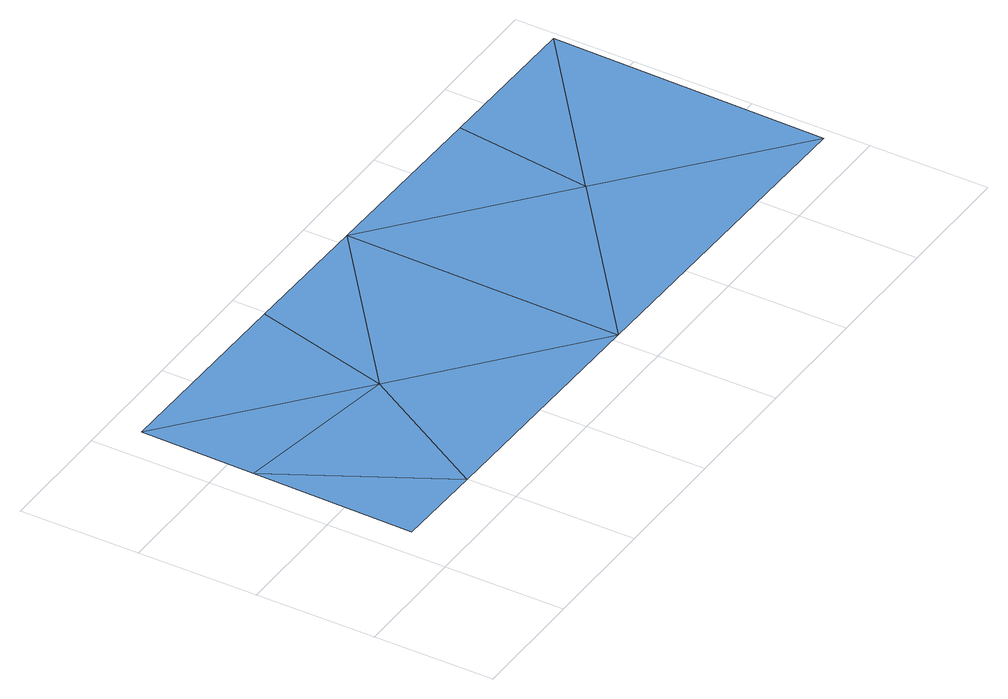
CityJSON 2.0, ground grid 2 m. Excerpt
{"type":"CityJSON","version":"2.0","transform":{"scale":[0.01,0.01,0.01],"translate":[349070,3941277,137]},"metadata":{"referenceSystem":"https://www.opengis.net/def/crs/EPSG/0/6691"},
"CityObjects":{
"waterbody1":{"type":"WaterBody","attributes":{"name":"9","class":"1140","function":"1","WaterBodyRiverFloodingRiskAttribute.description":"5","WaterBodyRiverFloodingRiskAttribute.rankOrg":"2","WaterBodyRiverFloodingRiskAttribute.adminType":"2","WaterBodyRiverFloodingRiskAttribute.scale":"L1"},"geometry":[{"type":"MultiSurface","lod":"1","boundaries":[[[0,1,2]],[[0,3,1]],[[4,3,0]],[[4,5,3]],[[6,5,4]],[[7,4,0]],[[5,6,8]],[[6,4,9]],[[7,9,4]],[[3,10,1]],[[11,1,10]],[[2,1,11]]]}]}
},
"vertices":[
[623,539,1],[903,303,1],[932,533,1],[616,76,1],[336,312,1],[201,83,1],[54,357,1],[396,543,1],[49,86,1],[57,548,1],[1182,67,1],[1190,529,1]
]}
